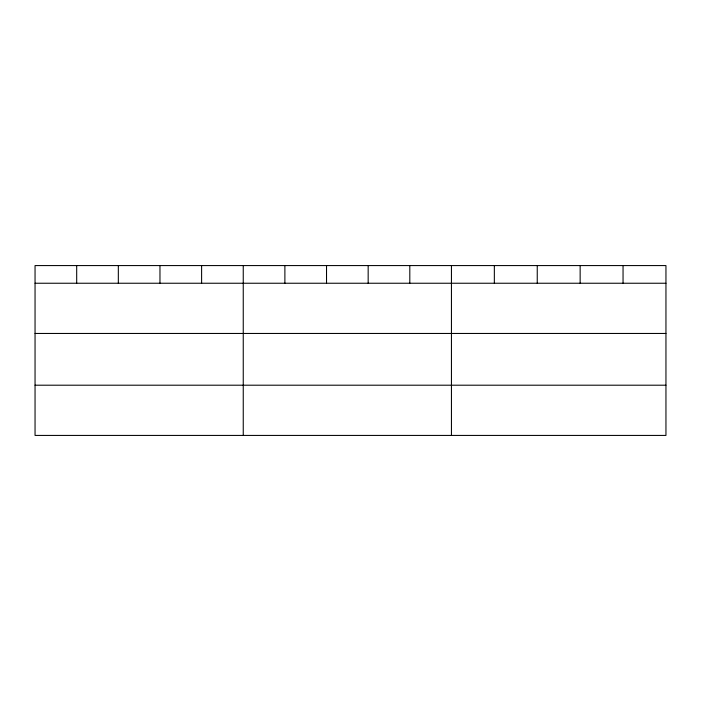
<?xml version="1.0" encoding="UTF-8"?>
<svg xmlns="http://www.w3.org/2000/svg" width="701" height="701" viewBox="0 0 701 701"><rect width="100%" height="100%" fill="white"/><g stroke="black" fill="none" stroke-linecap="round" stroke-linejoin="round"><path stroke-width="1.05" d="M665.95 283.239L665.95 435.426L35.05 435.426L35.05 265.574L665.95 265.574L665.95 283.239L35.05 283.239M35.05 333.457L665.95 333.457M35.05 385.2L665.95 385.2M623.049 265.574L623.049 283.239M580.148 265.574L580.148 283.239M537.246 265.574L537.246 283.239M494.345 265.574L494.345 283.239M451.444 265.574L451.444 435.426M409.805 265.574L409.805 283.239M368.165 265.574L368.165 283.239M326.526 265.574L326.526 283.239M284.886 265.574L284.886 283.239M243.247 265.574L243.247 435.426M201.608 265.574L201.608 283.239M159.968 265.574L159.968 283.239M118.329 265.574L118.329 283.239M76.689 265.574L76.689 283.239"/></g></svg>
